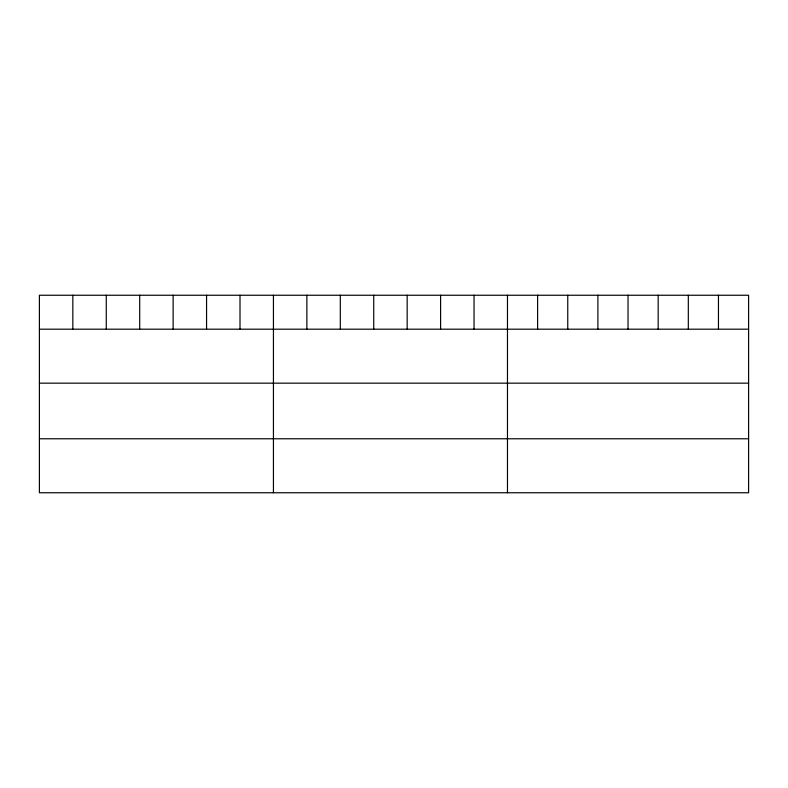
<?xml version="1.0" encoding="UTF-8"?>
<svg xmlns="http://www.w3.org/2000/svg" width="788" height="788" viewBox="0 0 788 788"><rect width="100%" height="100%" fill="white"/><g stroke="black" fill="none" stroke-linecap="round" stroke-linejoin="round"><path stroke-width="1.18" d="M748.6 329.187L748.6 492.756L39.4 492.756L39.4 295.244L748.6 295.244L748.6 329.187L39.4 329.187M39.4 383.165L748.6 383.165M39.4 438.778L748.6 438.778M718.459 295.244L718.459 329.187M688.318 295.244L688.318 329.187M658.177 295.244L658.177 329.187M628.036 295.244L628.036 329.187M597.895 295.244L597.895 329.187M567.754 295.244L567.754 329.187M537.613 295.244L537.613 329.187M507.472 295.244L507.472 492.756M474.041 295.244L474.041 329.187M440.6 295.244L440.6 329.187M407.169 295.244L407.169 329.187M373.739 295.244L373.739 329.187M340.308 295.244L340.308 329.187M306.867 295.244L306.867 329.187M273.436 295.244L273.436 492.756M240.005 295.244L240.005 329.187M206.564 295.244L206.564 329.187M173.133 295.244L173.133 329.187M139.703 295.244L139.703 329.187M106.272 295.244L106.272 329.187M72.831 295.244L72.831 329.187"/></g></svg>
